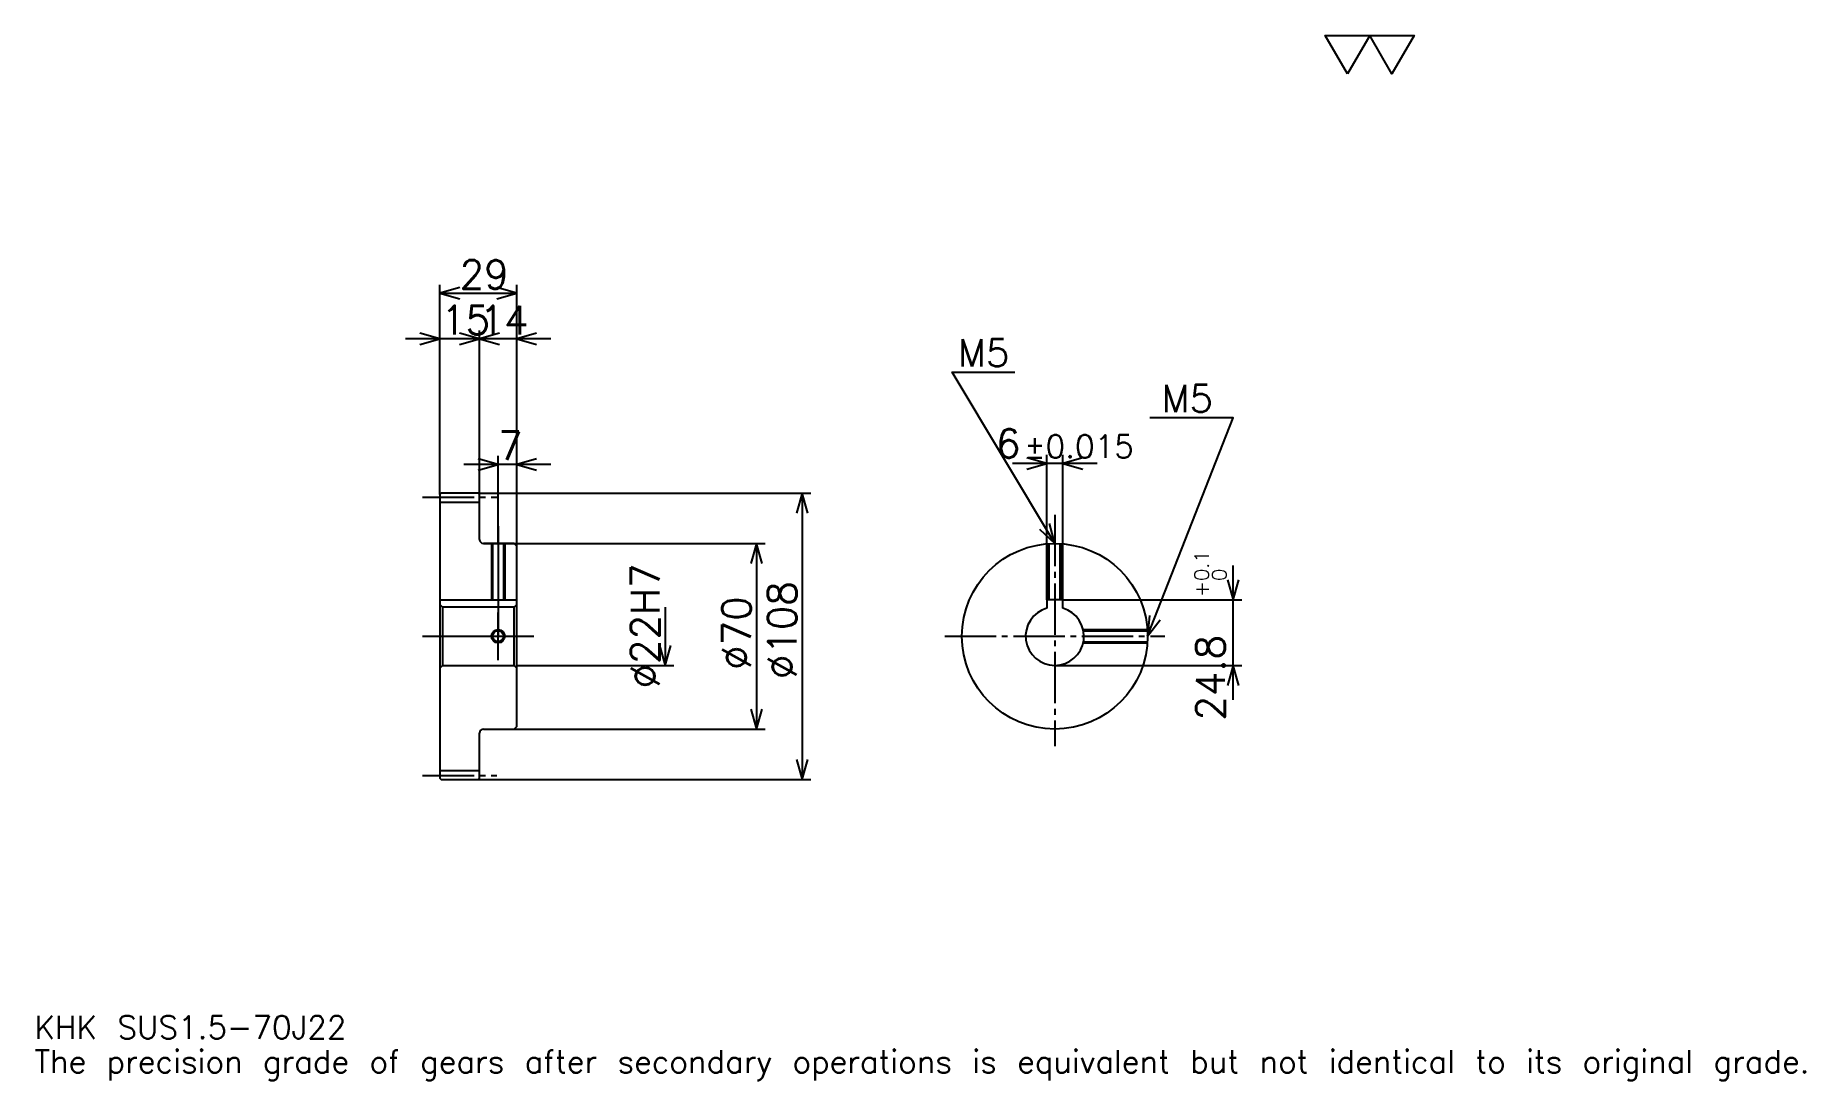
# Model space of a CAD drawing. Extents: x 22 to 689, y 8 to 402.
import ezdxf

# ---------------------------------------------------------------- set-up
doc = ezdxf.new("R2010")
doc.units = 0
doc.linetypes.add('DASHDOT', pattern=[25.826087, 19.369565, -2.152174, 2.152174, -2.152174])
doc.layers.get('0').update_dxf_attribs({"linetype": 'CONTINUOUS'})
doc.layers.add('DASHDOT', color=6, linetype='DASHDOT')
doc.styles.add('KANJI', font='TXT', dxfattribs={"bigfont": 'BIGFONT'})

msp = doc.modelspace()

# ---------------------------------------------------------------- linework, layer by layer
at = {"color": 5}
for p, q in [((174.32608, 229.402176), (174.32608, 307.956512)), ((203.32608, 229.402176), (203.32608, 307.956512)), ((174.32608, 304.728271), (203.32608, 304.728271)), ((202.23912, 287.510864), (161.41304, 287.510864)), ((216.23912, 287.510864), (176.41304, 287.510864)), ((189.32608, 229.402176), (189.32608, 290.739136)), ((196.32608, 229.402176), (196.32608, 243.391312)), ((422.108704, 240.532623), (390.282593, 240.532623)), ((403.195648, 189.202179), (403.195648, 243.76088)), ((409.195648, 189.202179), (409.195648, 243.76088)), ((216.23912, 240.163055), (183.41304, 240.163055)), ((174.32608, 228.902176), (174.32608, 229.402176)), ((188.82608, 229.402176), (203.32608, 229.402176)), ((189.32608, 228.902176), (189.32608, 229.402176)), ((196.32608, 210.402176), (196.32608, 229.402176)), ((196.32608, 210.402176), (196.32608, 229.402176)), ((203.32608, 229.402176), (314.163025, 229.402176)), ((203.32608, 209.402176), (203.32608, 229.402176)), ((310.934784, 229.402176), (310.934784, 121.402176)), ((190.82608, 210.402176), (203.32608, 210.402176)), ((203.32608, 210.402176), (296.945648, 210.402176)), ((293.717377, 210.402176), (293.717377, 140.402176)), ((473.478241, 151.489136), (473.478241, 202.115219)), ((409.195648, 189.202179), (476.706512, 189.202179)), ((259.282593, 186.402176), (259.282593, 164.402176)), ((203.32608, 164.402176), (262.510864, 164.402176)), ((406.195648, 164.402176), (476.706512, 164.402176)), ((190.82608, 140.402176), (203.32608, 140.402176)), ((203.32608, 140.402176), (296.945648, 140.402176)), ((188.82608, 121.402176), (203.32608, 121.402176)), ((203.32608, 121.402176), (314.163025, 121.402176))]:
    msp.add_line(p, q, dxfattribs=at)
at = {"color": 4}
for p, q in [((174.32608, 226.027176), (189.32608, 226.027176)), ((174.32608, 189.202179), (203.32608, 189.202179)), ((202.32608, 186.402176), (203.32608, 187.402176)), ((175.32608, 186.402176), (175.32608, 164.402176)), ((202.32608, 164.402176), (203.32608, 163.402176)), ((174.32608, 124.777176), (189.32608, 124.777176))]:
    msp.add_line(p, q, dxfattribs=at)
at = {"color": 7}
msp.add_lwpolyline([(516.521729, 387.391296), (508.128235, 401.940002), (541.702148, 401.940002), (533.308716, 387.391296), (524.915222, 401.940002), (516.521729, 387.391296)], dxfattribs=at)
at = {"color": 5}
for points in [[(181.858688, 306.880432), (174.32608, 304.728271), (181.858688, 302.57608)], [(195.793472, 302.57608), (203.32608, 304.728271), (195.793472, 306.880432)], [(166.793472, 285.358704), (174.32608, 287.510864), (166.793472, 289.663055)], [(181.793472, 285.358704), (189.32608, 287.510864), (181.793472, 289.663055)], [(196.858688, 289.663055), (189.32608, 287.510864), (196.858688, 285.358704)], [(210.858688, 289.663055), (203.32608, 287.510864), (210.858688, 285.358704)], [(406.195648, 210.402176), (367.456512, 274.967407), (391.130432, 274.967407)], [(441.195648, 175.402176), (473.478241, 257.75), (442.056519, 257.75)], [(188.793472, 238.010864), (196.32608, 240.163055), (188.793472, 242.315216)], [(210.858688, 242.315216), (203.32608, 240.163055), (210.858688, 238.010864)], [(395.663025, 238.380432), (403.195648, 240.532623), (395.663025, 242.684784)], [(416.728271, 242.684784), (409.195648, 240.532623), (416.728271, 238.380432)], [(313.086975, 221.869568), (310.934784, 229.402176), (308.782593, 221.869568)], [(400.47467, 215.754059), (406.195648, 210.402176), (404.165619, 217.968628)], [(295.869568, 202.869568), (293.717377, 210.402176), (291.565216, 202.869568)], [(471.32608, 196.734787), (473.478241, 189.202179), (475.630402, 196.734787)], [(441.941223, 183.200653), (441.195648, 175.402176), (445.948639, 181.629639)], [(257.130432, 171.934784), (259.282593, 164.402176), (261.434784, 171.934784)], [(475.630402, 156.869568), (473.478241, 164.402176), (471.32608, 156.869568)], [(291.565216, 147.934784), (293.717377, 140.402176), (295.869568, 147.934784)], [(308.782593, 128.934784), (310.934784, 121.402176), (313.086975, 128.934784)]]:
    msp.add_lwpolyline(points, dxfattribs=at)
at = {"color": 4}
for points in [[(189.32608, 211.902176), (189.32608, 228.902176), (188.82608, 229.402176), (174.82608, 229.402176), (174.32608, 228.902176), (174.32608, 163.402176)], [(190.82608, 140.402176), (202.32608, 140.402176), (203.32608, 141.402176), (203.32608, 209.402176), (202.32608, 210.402176), (190.82608, 210.402176)], [(193.82608, 210.402176), (193.82608, 189.202179)], [(194.261078, 210.402176), (194.261078, 189.202179)], [(198.391083, 210.402176), (198.391083, 189.202179)], [(198.82608, 210.402176), (198.82608, 189.202179)], [(403.695648, 189.202179), (403.695648, 210.312775)], [(404.130646, 189.202179), (404.130646, 210.341202)], [(408.260651, 189.202179), (408.260651, 210.341202)], [(408.695648, 189.202179), (408.695648, 210.312775)], [(174.32608, 163.402176), (175.32608, 164.402176), (202.32608, 164.402176), (202.32608, 186.402176), (175.32608, 186.402176), (174.32608, 187.402176)], [(409.195648, 185.985184), (409.195648, 189.202179), (403.195648, 189.202179), (403.195648, 185.985184)], [(416.907776, 177.902176), (441.106232, 177.902176)], [(417.000061, 177.467178), (441.134674, 177.467178)], [(416.907776, 172.902176), (441.106232, 172.902176)], [(417.000061, 173.337173), (441.134674, 173.337173)], [(174.32608, 163.402176), (174.32608, 121.902176), (174.82608, 121.402176), (188.82608, 121.402176), (189.32608, 121.902176), (189.32608, 138.902176)]]:
    msp.add_lwpolyline(points, dxfattribs=at)
for centre, radius in [((406.195648, 175.402176), 35), ((196.32608, 175.402176), 2.065)]:
    msp.add_circle(centre, radius, dxfattribs=at)
at = {"color": 7}
msp.add_circle((196.32608, 175.402176), 2.5, dxfattribs=at)
at = {"color": 4}
for centre, radius, start, end in [((190.82608, 211.902176), 1.5, 180, 270), ((406.195648, 175.402176), 11, 105.826620886, 74.173379114), ((190.82608, 138.902176), 1.5, 90, 180)]:
    msp.add_arc(centre, radius, start, end, dxfattribs=at)
at = {"layer": 'DASHDOT', "color": 7}
for p, q in [((167.869553, 227.902176), (195.782608, 227.902176)), ((406.195648, 221.16304), (406.195648, 133.945648)), ((196.32608, 210.402176), (196.32608, 175.402176)), ((167.869553, 175.402176), (209.782593, 175.402176)), ((364.739136, 175.402176), (447.652161, 175.402176)), ((167.869553, 122.902176), (195.782608, 122.902176))]:
    msp.add_line(p, q, dxfattribs=at)
for points in [[(196.32608, 216.858704), (196.32608, 182.745651)], [(196.32608, 166.445648), (196.32608, 184.358704)], [(187.369553, 175.402176), (205.282608, 175.402176)]]:
    msp.add_lwpolyline(points, dxfattribs=at)

# ---------------------------------------------------------------- texts
at = {"color": 7, "style": 'KANJI'}
for s, height, p in [('29', 10.76087, (181.831512, 306.450012)), ('15', 10.76087, (174.831512, 289.232605)), ('14', 10.76087, (189.331512, 289.232605)), ('M5', 10.330435, (369.608704, 277.119568)), ('M5', 10.330435, (446.36087, 259.902161)), ('7', 10.76087, (196.328796, 241.884796)), ('6', 10.76087, (383.983093, 242.684784)), ('%%p0.015', 8.608696, (394.63501, 242.684784)), ('KHK SUS1.5-70J22', 8.608696, (21.52174, 23.673914)), ('The precision grade of gears after secondary operations is equivalent but not identical to its original grade.', 8.608696, (21.52174, 10.76087))]:
    msp.add_text(s, height=height, dxfattribs=at).set_placement(p)
for s, height, p in [('%%c22H7', 10.76087, (257.130432, 155.763596)), ('0.1', 5.380435, (464.223907, 196.242477)), ('%%c108', 10.76087, (308.782593, 159.260864)), ('+', 5.380435, (464.223907, 190.216385)), ('0', 5.380435, (470.89563, 196.242477)), ('%%c70', 10.76087, (291.565216, 162.758148)), ('24.8', 10.76087, (470.249969, 143.639084))]:
    msp.add_text(s, height=height, rotation=90, dxfattribs=at).set_placement(p)

doc.saveas('drawing.dxf')
